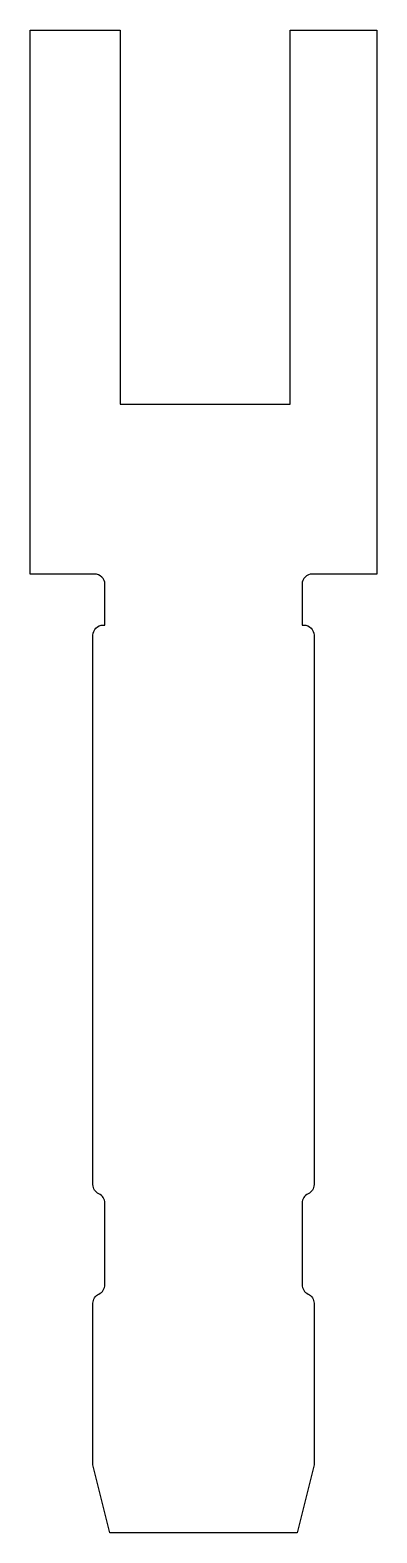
# Model space of a CAD drawing. Extents: x 978.7 to 988.9, y -23.9 to 20.3.
import ezdxf

# ---------------------------------------------------------------- set-up
doc = ezdxf.new("R2010")
doc.units = 0
doc.header["$LTSCALE"] = 15
doc.layers.get('0').update_dxf_attribs({"linetype": 'CONTINUOUS'})

msp = doc.modelspace()

# ---------------------------------------------------------------- linework, layer by layer
at = {"ltscale": 0.05}
msp.add_lwpolyline([(980.88, 4.04, 0.414214), (980.58, 4.34), (978.68, 4.34), (978.68, 20.34), (981.33, 20.34), (981.33, 9.34), (986.33, 9.34), (986.33, 20.34), (988.88, 20.34), (988.88, 4.34), (986.98, 4.34, 0.414214), (986.68, 4.04), (986.68, 2.84), (986.73, 2.84, -0.414214), (987.03, 2.54), (987.03, -13.615, -0.293253), (986.855, -13.888, 0.293253), (986.68, -14.16), (986.68, -16.56, 0.293253), (986.855, -16.833, -0.293253), (987.03, -17.106), (987.03, -21.86), (986.53, -23.86), (981.03, -23.86), (980.53, -21.86), (980.53, -17.106, -0.293253), (980.705, -16.833, 0.293253), (980.88, -16.56), (980.88, -14.16, 0.293253), (980.705, -13.888, -0.293253), (980.53, -13.615), (980.53, 2.54, -0.414214), (980.83, 2.84), (980.88, 2.84)], format="xyb", close=True, dxfattribs=at)

doc.saveas('drawing.dxf')
